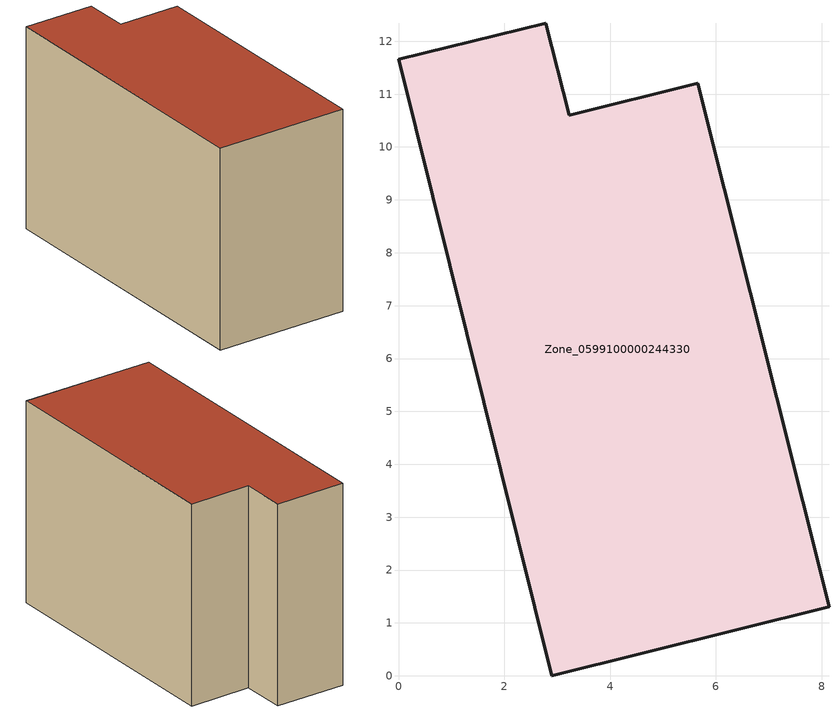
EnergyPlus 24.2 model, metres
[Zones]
Zone_0599100000244330
 floor ground (C_G): 2.9,0 0,11.66 2.79,12.34 3.23,10.6 5.66,11.21 8.14,1.31 z0
 wall outside (C_F): 3.23,10.6 2.79,12.34 0,11.66 2.9,0 8.14,1.31 5.66,11.21 3.23,10.6 z0:8.1
 roof outside (C_R): 8.14,1.31 5.66,11.21 3.23,10.6 2.79,12.34 0,11.66 2.9,0 z8.1
[BUILDING]
Pand.0599100000244330: North Axis=0; Terrain=City; Loads Convergence Tolerance Value=0.04; Temperature Convergence Tolerance Value=0.4; Solar Distribution=FullExterior; Maximum Number of Warmup Days=25; Minimum Number of Warmup Days=1
[Site:Location]
Rotterdam.The.Hague.AP_ZH_NLD Design_Conditions: Latitude=51.96; Longitude=4.45; Time Zone=1; Elevation=-4.5
[SITE:GROUNDTEMPERATURE:BUILDINGSURFACE]
18, 18, 18, 18, 18, 18, 18, 18, 18, 18, 18, 18
[MATERIAL] Thermal Absorptance=0.9; Solar Absorptance=0.7; Visible Absorptance=0.7
Name | Roughness | Thickness | Conductivity | Density | Specific Heat
G.TI.1975-1991 | MediumSmooth | 0.15 | 0.288461 | 540 | 1210
F.TI.1975-1991 | Rough | 0.3 | 0.230769 | 1920 | 840
R.TI.1975-1991 | MediumRough | 0.2 | 0.153846 | 1500 | 1000
[CONSTRUCTION]
C_G: G.TI.1975-1991
C_F: F.TI.1975-1991
C_R: R.TI.1975-1991
[ZONE]
Zone_0599100000244330: Type=1; Multiplier=1; Ceiling Height=Autocalculate; Volume=Autocalculate; Floor Area=autocalculate; Part of Total Floor Area=Yes
[ZONEINFILTRATION:DESIGNFLOWRATE]
Infil_Zone_0599100000244330: Zone or ZoneList or Space or SpaceList=Zone_0599100000244330; Schedule=AlwaysOn; Design Flow Rate Calculation Method=Flow/Area; Flow Rate per Floor Area=0.003; Constant Term Coefficient=1; Temperature Term Coefficient=0; Velocity Term Coefficient=0; Velocity Squared Term Coefficient=0
[HVACTEMPLATE:ZONE:IDEALLOADSAIRSYSTEM]
Zone_0599100000244330: Maximum Heating Supply Air Temperature=50; Minimum Cooling Supply Air Temperature=13; Maximum Heating Supply Air Humidity Ratio=0.0156; Minimum Cooling Supply Air Humidity Ratio=0.0077; Heating Limit=NoLimit; Cooling Limit=NoLimit; Dehumidification Control Type=ConstantSensibleHeatRatio; Cooling Sensible Heat Ratio=0.7; Dehumidification Setpoint=60; Humidification Control Type=None; Humidification Setpoint=30; Outdoor Air Method=None; Outdoor Air Flow Rate per Person=0.00944; Outdoor Air Flow Rate per Zone Floor Area=0; Outdoor Air Flow Rate per Zone=0; Demand Controlled Ventilation Type=None; Outdoor Air Economizer Type=NoEconomizer; Heat Recovery Type=None; Sensible Heat Recovery Effectiveness=0.7; Latent Heat Recovery Effectiveness=0.65
[ZONECONTROL:THERMOSTAT]
ThermostatControl_Zone_0599100000244330: Zone or ZoneList=Zone_0599100000244330; Control Type Schedule=DualSetpointControlType; Control 1=Thermostat_Zone_0599100000244330; Temperature Difference Between Cutout And Setpoint=0
[THERMOSTATSETPOINT:DUALSETPOINT]
Thermostat_Zone_0599100000244330: Heating Setpoint Temperature Schedule=HeatingSetpoint_Zone_0599100000244330; Cooling Setpoint Temperature Schedule=CoolingSetpoint_Zone_0599100000244330
[SCHEDULE:COMPACT]
HeatingSetpoint_Zone_0599100000244330: Through: 12/31, For: AllDays, Until: 24:00, 21
CoolingSetpoint_Zone_0599100000244330: Through: 12/31, For: AllDays, Until: 24:00, 24
DualSetpointControlType: Through: 12/31, For: AllDays, Until: 24:00, 4
AlwaysOn: Through: 12/31, For: AllDays, Until: 24:00, 1
